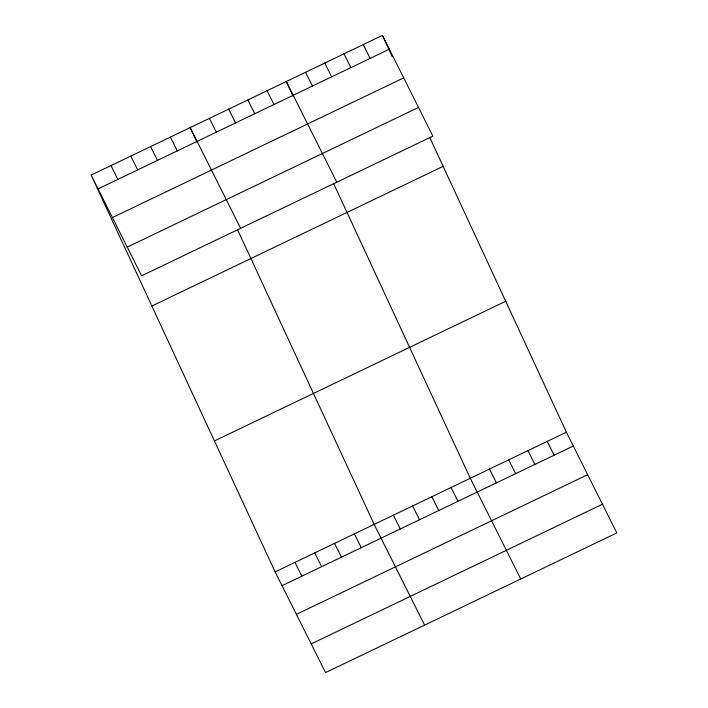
<?xml version="1.0" encoding="UTF-8"?>
<svg xmlns="http://www.w3.org/2000/svg" width="708" height="708" viewBox="0 0 708 708"><rect width="100%" height="100%" fill="white"/><g stroke="black" fill="none" stroke-linecap="round" stroke-linejoin="round"><path stroke-width="1.06" d="M91.155 175.088L382.435 35.4L432.871 136.122L141.591 275.801L91.155 175.088L275.129 571.878L325.565 672.6L616.845 532.912L566.409 432.199L429.659 137.246M98.058 188.877L389.338 49.188M112.422 217.56L403.702 77.88M127.228 247.119L418.508 107.43M151.866 306.024L443.146 166.345M214.418 440.942L505.698 301.254M275.129 571.878L566.409 432.199M282.041 585.675L573.321 445.987M296.404 614.358L587.684 474.67M311.201 643.917L602.481 504.229M363.213 44.622L370.116 58.41M547.187 441.411L554.09 455.209M343.982 53.835L350.894 67.632M527.964 450.633L534.867 464.43M324.76 63.056L331.663 76.853M508.733 459.855L515.645 473.643M305.537 72.278L312.44 86.066M489.511 469.077L496.423 482.865M336.751 182.213L286.315 81.5L293.059 96.049M520.725 579.011L470.289 478.289L333.53 183.337M267.084 90.713L273.996 104.51M451.067 487.511L457.97 501.299M247.862 99.934L254.765 113.722M431.836 496.733L438.748 510.521M228.64 109.156L235.543 122.944M412.614 505.946L419.525 519.743M209.409 118.369L216.321 132.166M393.391 515.167L400.294 528.965M240.623 228.312L190.186 127.59L196.93 142.14M424.605 625.111L374.169 524.389L237.41 229.436M170.38 137.087L177.292 150.884M354.354 533.885L361.266 547.682M150.574 146.591L157.477 160.38M334.548 543.381L341.46 557.178M130.768 156.087L137.671 169.885M314.741 552.886L321.653 566.674M110.961 165.583L117.864 179.381M294.935 562.382L301.847 576.179M382.435 35.4L392.329 56.737"/></g></svg>
